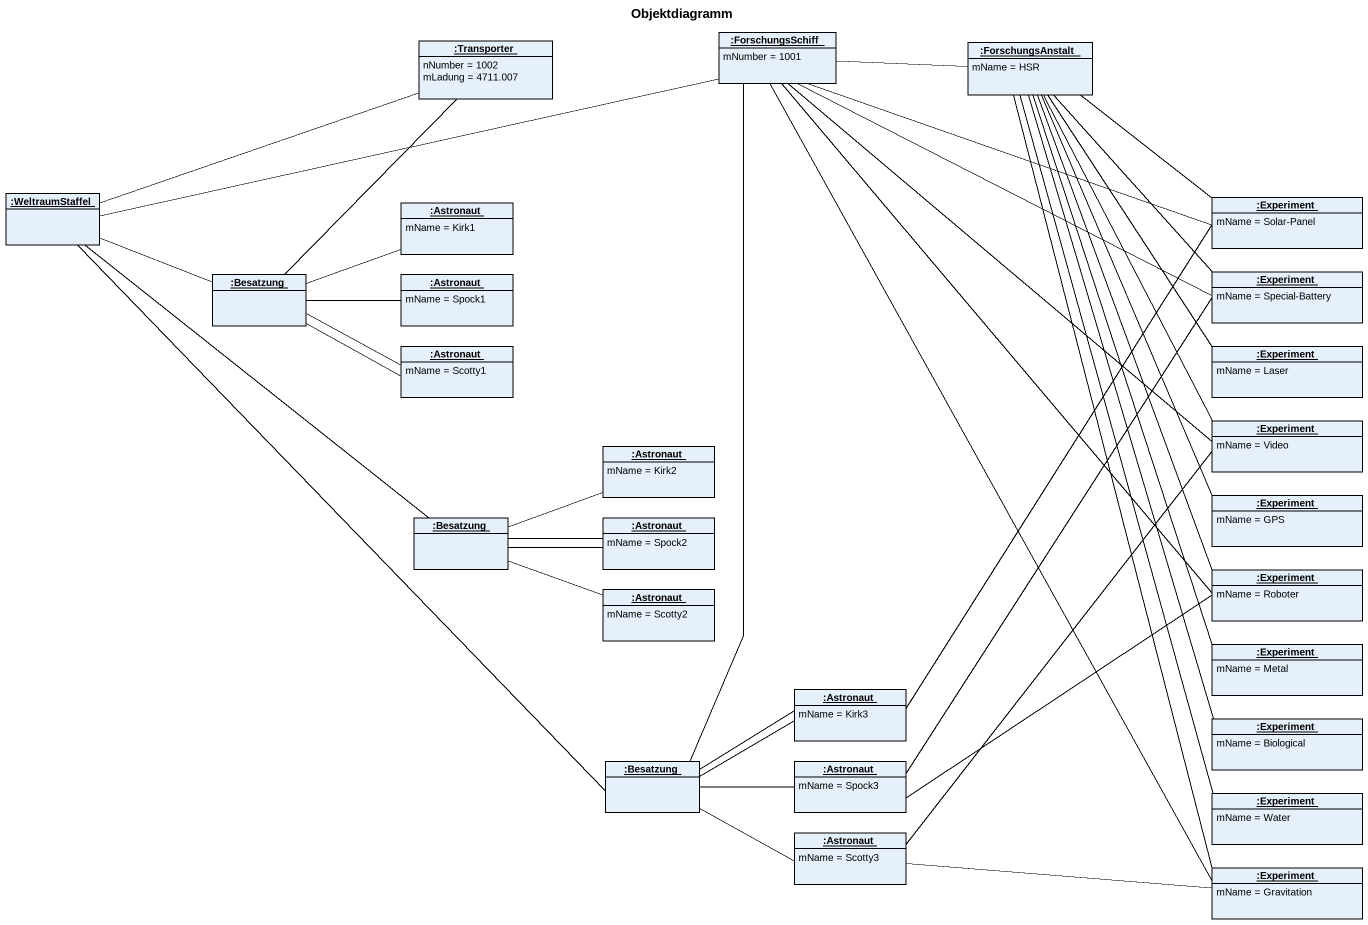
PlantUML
@startuml
title Objektdiagramm
hide circle
hide empty members
object ":Transporter" as Transporter {
  nNumber = 1002
  mLadung = 4711.007
}
object ":ForschungsSchiff" as ForschungsSchiff {
  mNumber = 1001
}
object ":ForschungsAnstalt" as ForschungsAnstalt {
  mName = HSR
}
object ":WeltraumStaffel" as WeltraumStaffel
object ":Astronaut" as Astronaut {
  mName = Kirk1
}
object ":Experiment" as Experiment {
  mName = Solar-Panel
}
object ":Besatzung" as Besatzung
object ":Astronaut" as Astronaut_2 {
  mName = Spock1
}
object ":Experiment" as Experiment_2 {
  mName = Special-Battery
}
object ":Astronaut" as Astronaut_3 {
  mName = Scotty1
}
object ":Experiment" as Experiment_3 {
  mName = Laser
}
object ":Experiment" as Experiment_4 {
  mName = Video
}
object ":Astronaut" as Astronaut_4 {
  mName = Kirk2
}
object ":Besatzung" as Besatzung_2
object ":Astronaut" as Astronaut_5 {
  mName = Spock2
}
object ":Experiment" as Experiment_5 {
  mName = GPS
}
object ":Astronaut" as Astronaut_6 {
  mName = Scotty2
}
object ":Experiment" as Experiment_6 {
  mName = Roboter
}
object ":Experiment" as Experiment_7 {
  mName = Metal
}
object ":Astronaut" as Astronaut_7 {
  mName = Kirk3
}
object ":Experiment" as Experiment_8 {
  mName = Biological
}
object ":Besatzung" as Besatzung_3
object ":Astronaut" as Astronaut_8 {
  mName = Spock3
}
object ":Experiment" as Experiment_9 {
  mName = Water
}
object ":Astronaut" as Astronaut_9 {
  mName = Scotty3
}
object ":Experiment" as Experiment_10 {
  mName = Gravitation
}
Transporter -- Besatzung
ForschungsSchiff -right- ForschungsAnstalt
ForschungsSchiff -right- Experiment
ForschungsSchiff -right- Experiment_2
ForschungsSchiff -- Experiment_4
ForschungsSchiff -- Experiment_6
ForschungsSchiff -- Besatzung_3
ForschungsSchiff -- Experiment_10
ForschungsAnstalt -- Experiment
ForschungsAnstalt -- Experiment_2
ForschungsAnstalt -- Experiment_3
ForschungsAnstalt -- Experiment_6
WeltraumStaffel -right- Transporter
WeltraumStaffel -right- ForschungsSchiff
WeltraumStaffel -right- Besatzung
WeltraumStaffel -- Besatzung_2
WeltraumStaffel -- Besatzung_3
Besatzung -right- Astronaut
Besatzung -right- Astronaut_2
Besatzung -right- Astronaut_3
Besatzung -right- Astronaut_3
Experiment_4 -up- ForschungsAnstalt
Besatzung_2 -right- Astronaut_4
Besatzung_2 -right- Astronaut_5
Besatzung_2 -right- Astronaut_5
Besatzung_2 -right- Astronaut_6
Experiment_5 -up- ForschungsAnstalt
Experiment_7 -up- ForschungsAnstalt
Astronaut_7 -up- Experiment
Experiment_8 -up- ForschungsAnstalt
Besatzung_3 -right- Astronaut_7
Besatzung_3 -right- Astronaut_7
Besatzung_3 -right- Astronaut_8
Besatzung_3 -right- Astronaut_9
Astronaut_8 -up- Experiment_2
Astronaut_8 -right- Experiment_6
Experiment_9 -up- ForschungsAnstalt
Astronaut_9 -up- Experiment_4
Astronaut_9 -right- Experiment_10
Experiment_10 -up- ForschungsAnstalt
@enduml
